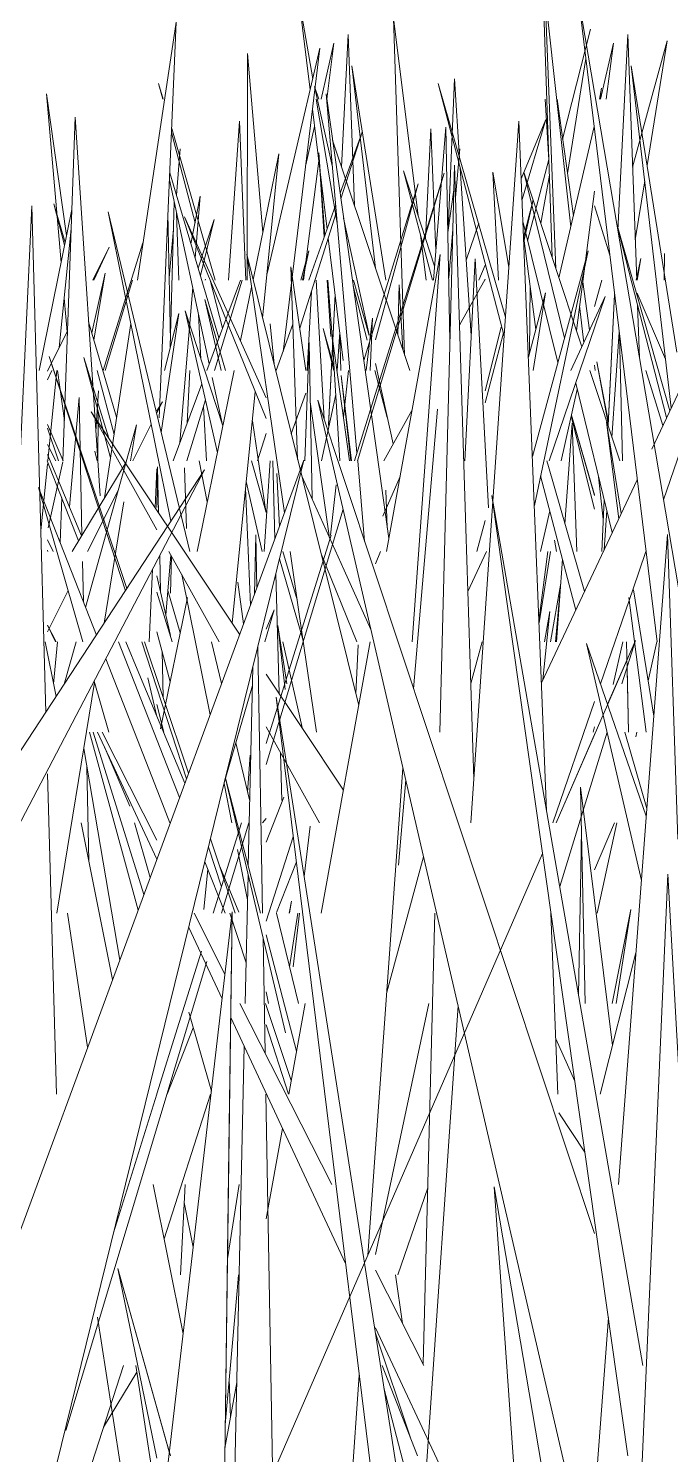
# Model space of a CAD drawing. Header units: millimetres. Extents: x -9575 to 27274, y -4387 to 11354.
# Drawn here: x -6801.79 to -6782.2, y 3072.1 to 3115.61 of the extents above; entities that cross this region are included whole.
import ezdxf

# ---------------------------------------------------------------- set-up
doc = ezdxf.new("R2010")
doc.units = ezdxf.units.MM
doc.layers.add('G-IMPT', color=8, linetype='Continuous', lineweight=9)

# ---------------------------------------------------------------- blocks, each defined once
blk = doc.blocks.new('Grass Array - 25_dwg-439225-North')
at = {"layer": 'G-IMPT'}
for p, q in [((-6785.241, 3109.553), (-6786.035, 3116.682)), ((-6785.696, 3108.278), (-6786.035, 3116.682)), ((-6785.812, 3108.626), (-6786.074, 3116.388)), ((-6790.315, 3105.636), (-6790.657, 3115.918)), ((-6789.9, 3109.89), (-6790.657, 3115.918)), ((-6783.358, 3111.373), (-6782.302, 3115.227)), ((-6782.913, 3111.426), (-6782.302, 3115.227)), ((-6795.106, 3114.84), (-6795.115, 3107.931)), ((-6795.106, 3114.84), (-6794.645, 3109.38)), ((-6794.514, 3108.131), (-6792.899, 3115.006)), ((-6794.026, 3105.742), (-6792.899, 3115.006)), ((-6788.794, 3114.075), (-6788.981, 3109.481)), ((-6788.794, 3114.075), (-6788.635, 3111.652)), ((-6788.635, 3111.652), (-6788.794, 3114.075)), ((-6792.52, 3111.379), (-6793.062, 3113.839)), ((-6792.931, 3113.449), (-6793.062, 3113.839)), ((-6786.028, 3113.449), (-6785.915, 3111.603)), ((-6785.162, 3109.893), (-6785.661, 3113.449)), ((-6786.755, 3111.023), (-6786, 3112.826)), ((-6786.729, 3110.386), (-6786, 3112.826)), ((-6790.16, 3105.172), (-6792.513, 3112.2)), ((-6792.284, 3110.583), (-6791.615, 3112.444)), ((-6792.261, 3110.413), (-6791.615, 3112.444)), ((-6789.673, 3109.195), (-6789.514, 3112.543)), ((-6789.361, 3108.828), (-6789.514, 3112.543)), ((-6792.752, 3109.282), (-6792.937, 3111.817)), ((-6792.765, 3109.246), (-6792.937, 3111.817)), ((-6790.35, 3111.266), (-6789.461, 3107.931)), ((-6790.35, 3111.266), (-6789.399, 3108.357)), ((-6789.399, 3108.357), (-6790.35, 3111.266)), ((-6788.615, 3111.343), (-6788.282, 3106.237)), ((-6788.282, 3106.237), (-6788.615, 3111.343)), ((-6786.563, 3109.133), (-6785.913, 3111.612)), ((-6796.276, 3105.377), (-6797.492, 3110.986)), ((-6795.981, 3106.169), (-6797.483, 3111.203)), ((-6791.564, 3105.481), (-6789.901, 3110.865)), ((-6791.2, 3106.108), (-6789.901, 3110.865)), ((-6787.447, 3107.931), (-6787.618, 3111.227)), ((-6787.132, 3108.321), (-6787.618, 3111.227)), ((-6786.16, 3109.672), (-6785.897, 3111.135)), ((-6783.277, 3109.158), (-6782.987, 3110.963)), ((-6796.55, 3110.492), (-6796.836, 3109.036)), ((-6796.836, 3109.036), (-6796.55, 3110.492)), ((-6796.55, 3110.492), (-6796.706, 3108.599)), ((-6801.464, 3105.172), (-6800.471, 3110.083)), ((-6800.675, 3109.076), (-6801.023, 3110.255)), ((-6800.692, 3108.992), (-6801.023, 3110.255)), ((-6793.517, 3106.462), (-6792.399, 3109.978)), ((-6793.239, 3107.931), (-6792.419, 3110.209)), ((-6784.051, 3108.689), (-6784.522, 3110.198)), ((-6796.616, 3108.296), (-6796.127, 3109.781)), ((-6796.549, 3108.072), (-6796.127, 3109.781)), ((-6791.392, 3106.26), (-6792.177, 3109.822)), ((-6800.857, 3105.869), (-6800.492, 3109.494)), ((-6789.654, 3107.931), (-6789.826, 3109.301)), ((-6793.579, 3102.459), (-6793.785, 3108.339)), ((-6793.333, 3105.172), (-6793.785, 3108.339)), ((-6788.05, 3107.931), (-6787.86, 3108.385)), ((-6799.862, 3106.321), (-6799.455, 3108.141)), ((-6799.8, 3106.111), (-6799.455, 3108.141)), ((-6796.352, 3105.172), (-6795.324, 3107.931)), ((-6796.117, 3105.172), (-6795.268, 3107.931)), ((-6792.772, 3103.684), (-6793.011, 3107.931)), ((-6792.562, 3106.205), (-6792.677, 3107.931)), ((-6792.528, 3106.205), (-6792.654, 3107.931)), ((-6786.498, 3105.721), (-6786.486, 3107.77)), ((-6784.672, 3106.398), (-6784.879, 3107.877)), ((-6784.522, 3107.121), (-6784.3, 3107.931)), ((-6796.78, 3107.702), (-6797.17, 3102.978)), ((-6793.288, 3105.172), (-6793.16, 3107.584)), ((-6782.352, 3105.515), (-6783.217, 3107.527)), ((-6797.745, 3103.284), (-6797.206, 3106.91)), ((-6797.648, 3105.172), (-6797.206, 3106.91)), ((-6796.028, 3102.665), (-6797.013, 3106.995)), ((-6795.86, 3103.481), (-6797.013, 3106.995)), ((-6784.848, 3106.019), (-6784.974, 3107.146)), ((-6799.103, 3103.749), (-6799.961, 3106.657)), ((-6794.301, 3105.365), (-6794.42, 3106.592)), ((-6794.231, 3105.172), (-6793.723, 3106.583)), ((-6792.805, 3106.454), (-6792.475, 3105.172)), ((-6792.805, 3106.454), (-6792.464, 3105.267)), ((-6792.464, 3105.267), (-6792.805, 3106.454)), ((-6787.86, 3104.188), (-6787.301, 3106.318)), ((-6801.205, 3102.413), (-6800.927, 3105.172)), ((-6799.183, 3103.224), (-6799.693, 3105.172)), ((-6792.183, 3103.752), (-6792.028, 3105.172)), ((-6790.66, 3102.935), (-6791.2, 3105.386)), ((-6784.5, 3105.172), (-6784.522, 3105.33)), ((-6782.43, 3103.499), (-6782.952, 3105.172)), ((-6797.38, 3102.413), (-6796.505, 3104.762)), ((-6795.873, 3103.519), (-6796.184, 3104.954)), ((-6799.658, 3104.555), (-6799.741, 3103.316)), ((-6792.851, 3102.413), (-6792.413, 3104.439)), ((-6799.665, 3103.91), (-6799.68, 3102.413)), ((-6796.966, 3102.413), (-6796.394, 3104.273)), ((-6792.603, 3100.059), (-6793.196, 3104.216)), ((-6800.736, 3102.413), (-6801.214, 3103.527)), ((-6794.804, 3102.413), (-6794.538, 3103.25)), ((-6800.959, 3102.413), (-6801.214, 3102.917)), ((-6801.42, 3100.283), (-6801.214, 3102.323)), ((-6801.191, 3100.375), (-6800.742, 3102.385)), ((-6796.336, 3101.168), (-6796.586, 3102.413)), ((-6794.137, 3100.417), (-6794.21, 3102.027)), ((-6792.575, 3100.149), (-6792.408, 3101.683)), ((-6784.25, 3100.642), (-6784.393, 3101.932)), ((-6801.214, 3100.006), (-6801.036, 3099.654)), ((-6785.739, 3099.993), (-6785.682, 3099.654)), ((-6801.202, 3099.654), (-6801.214, 3099.688)), ((-6797.453, 3099.548), (-6797.605, 3097.71)), ((-6797.458, 3098.377), (-6797.432, 3099.51)), ((-6794.036, 3099.654), (-6793.596, 3098.179)), ((-6795.406, 3098.71), (-6795.231, 3097.444)), ((-6797.161, 3097.165), (-6797.543, 3098.459))]:
    blk.add_line(p, q, dxfattribs=at)
blk = doc.blocks.new('Grass Array - 25_dwg-V17-North')
at = {"layer": 'G-IMPT'}
for p, q in [((-6792.765, 3109.246), (-6792.906, 3111.354)), ((-6792.752, 3109.282), (-6792.899, 3111.297)), ((-6792.562, 3106.205), (-6792.677, 3107.931)), ((-6792.528, 3106.205), (-6792.654, 3107.931))]:
    blk.add_line(p, q, dxfattribs=at)
blk = doc.blocks.new('Grass Array - Grass Array-440235-North')
for name in ['Grass Array - 25_dwg-439225-North', 'Grass Array - 25_dwg-V17-North']:
    blk.add_blockref(name, (0, 0))
blk = doc.blocks.new('Grass Array - 25_dwg-V32-North')
at = {"layer": 'G-IMPT'}
for p in [(-6791.937, 3102.413), (-6791.954, 3102.413)]:
    blk.add_line(p, (-6792.254, 3105.02), dxfattribs=at)
blk = doc.blocks.new('Grass Array - 25_dwg-V36-North')
at = {"layer": 'G-IMPT'}
for p, q in [((-6791.937, 3102.413), (-6792.254, 3105.02)), ((-6791.954, 3102.413), (-6792.254, 3105.02)), ((-6784.522, 3101.356), (-6785.226, 3103.799)), ((-6784.522, 3101.383), (-6785.224, 3103.809))]:
    blk.add_line(p, q, dxfattribs=at)
blk = doc.blocks.new('Grass Array - Grass Array-440908-North')
for name in ['Grass Array - 25_dwg-V32-North', 'Grass Array - 25_dwg-V36-North', 'Grass Array - 25_dwg-V36-North']:
    blk.add_blockref(name, (0, 0))
blk = doc.blocks.new('Grass Array - 25_dwg-V42-North')
at = {"layer": 'G-IMPT'}
for p, q in [((-6793.197, 3113.735), (-6793.542, 3116.557)), ((-6793.119, 3114.067), (-6793.542, 3116.557)), ((-6792.036, 3115.423), (-6792.239, 3111.382)), ((-6792.239, 3111.382), (-6792.036, 3115.423)), ((-6792.036, 3115.423), (-6791.845, 3110.206)), ((-6785.491, 3112.234), (-6784.641, 3115.587)), ((-6792.47, 3115.158), (-6792.866, 3113.449)), ((-6792.47, 3115.158), (-6792.69, 3113.449)), ((-6791.926, 3114.471), (-6791.206, 3108.298)), ((-6791.926, 3114.471), (-6790.888, 3107.931)), ((-6785.343, 3111.181), (-6784.784, 3114.689)), ((-6797.822, 3113.932), (-6797.696, 3113.449)), ((-6797.822, 3113.932), (-6797.683, 3113.449)), ((-6800.632, 3109.289), (-6801.243, 3113.614)), ((-6800.799, 3108.464), (-6801.243, 3113.614)), ((-6792.372, 3109.663), (-6793.014, 3113.449)), ((-6784.363, 3113.449), (-6784.303, 3113.79)), ((-6784.355, 3113.449), (-6784.303, 3113.79)), ((-6792.678, 3109.488), (-6793.125, 3113.145)), ((-6797.424, 3112.551), (-6796.094, 3107.931)), ((-6795.355, 3112.779), (-6795.689, 3107.931)), ((-6795.355, 3112.779), (-6795.161, 3107.931)), ((-6793.06, 3112.614), (-6793.332, 3111.444)), ((-6797.43, 3112.431), (-6796.71, 3109.678)), ((-6797.281, 3110.526), (-6797.16, 3111.934)), ((-6792.933, 3111.57), (-6793.402, 3107.931)), ((-6786.683, 3109.233), (-6786.394, 3110.382)), ((-6786.678, 3109.105), (-6786.394, 3110.382)), ((-6797.537, 3109.974), (-6797.46, 3106.067)), ((-6797.465, 3105.891), (-6797.348, 3110.322)), ((-6797.21, 3107.931), (-6797.273, 3109.977)), ((-6788.432, 3108.543), (-6788.049, 3109.662)), ((-6797.498, 3107.996), (-6797.37, 3109.486)), ((-6792.188, 3105.476), (-6792.644, 3109.207)), ((-6799.516, 3105.172), (-6798.301, 3109.063)), ((-6793.481, 3107.931), (-6793.239, 3108.82)), ((-6793.428, 3107.931), (-6793.239, 3108.82)), ((-6782.395, 3107.931), (-6782.384, 3108.739)), ((-6783.244, 3107.931), (-6783.105, 3108.593)), ((-6783.214, 3107.931), (-6783.105, 3108.593)), ((-6799.449, 3105.172), (-6798.618, 3107.931)), ((-6796.402, 3107.931), (-6796.388, 3107.956)), ((-6796.399, 3107.931), (-6796.388, 3107.956)), ((-6796.253, 3107.931), (-6795.87, 3106.466)), ((-6791.879, 3107.931), (-6791.4, 3106.241)), ((-6790.48, 3107.781), (-6790.523, 3106.257)), ((-6790.48, 3107.781), (-6790.369, 3105.798)), ((-6800.606, 3106.236), (-6800.705, 3107.379)), ((-6792.636, 3103.493), (-6792.435, 3107.495)), ((-6792.435, 3107.495), (-6792.635, 3103.519)), ((-6791.884, 3107.749), (-6791.458, 3106.096)), ((-6796.529, 3105.52), (-6796.602, 3106.881)), ((-6787.86, 3104.55), (-6787.372, 3106.491)), ((-6792.294, 3106.344), (-6792.375, 3105.172)), ((-6792.288, 3106.29), (-6792.262, 3105.172)), ((-6792.262, 3105.172), (-6792.288, 3106.29)), ((-6800.698, 3103.643), (-6800.909, 3105.172)), ((-6796.947, 3103.575), (-6796.866, 3105.172)), ((-6791.219, 3105.172), (-6790.848, 3103.735)), ((-6796.362, 3102.413), (-6796.452, 3104.083)), ((-6800.88, 3102.413), (-6801.214, 3103.418)), ((-6796.974, 3100.35), (-6797.031, 3102.199))]:
    blk.add_line(p, q, dxfattribs=at)
blk = doc.blocks.new('Grass Array - Grass Array-V47-North')
blk.add_blockref('Grass Array - 25_dwg-V42-North', (0, 0))
blk = doc.blocks.new('Grass Array - 25_dwg-V48-North')
at = {"layer": 'G-IMPT'}
for p in [(-6806.335, 3083.187), (-6802.553, 3092.776)]:
    blk.add_line(p, (-6796.419, 3102.146), dxfattribs=at)
blk = doc.blocks.new('Grass Array - 25_dwg-V49-North')
at = {"layer": 'G-IMPT'}
for p, q in [((-6782.61, 3096.895), (-6785.012, 3116.557)), ((-6782.962, 3104.478), (-6785.012, 3116.557)), ((-6798.472, 3107.931), (-6797.283, 3115.803)), ((-6797.808, 3103.728), (-6797.283, 3115.803)), ((-6783.506, 3115.423), (-6783.806, 3109.453)), ((-6783.806, 3109.453), (-6783.506, 3115.423)), ((-6783.506, 3115.423), (-6783.232, 3107.931)), ((-6783.939, 3115.158), (-6784.336, 3113.449)), ((-6783.939, 3115.158), (-6784.16, 3113.449)), ((-6783.396, 3114.471), (-6782.179, 3104.03)), ((-6783.396, 3114.471), (-6782.008, 3105.73)), ((-6789.292, 3113.932), (-6787.276, 3106.223)), ((-6789.292, 3113.932), (-6787.237, 3106.797)), ((-6791.075, 3102.02), (-6792.713, 3113.614)), ((-6791.769, 3102.664), (-6792.713, 3113.614)), ((-6800.741, 3102.413), (-6800.373, 3112.896)), ((-6799.611, 3101.35), (-6800.373, 3112.896)), ((-6789.057, 3112.592), (-6789.433, 3107.931)), ((-6789.057, 3112.592), (-6788.93, 3106.067)), ((-6786.825, 3112.779), (-6788.298, 3091.377)), ((-6786.825, 3112.779), (-6786.367, 3101.338)), ((-6784.53, 3112.614), (-6785.603, 3107.997)), ((-6794.941, 3107.942), (-6794.151, 3111.778)), ((-6794.65, 3106.77), (-6794.151, 3111.778)), ((-6788.758, 3110.445), (-6788.63, 3111.934)), ((-6789.244, 3094.136), (-6788.789, 3111.437)), ((-6788.444, 3100.35), (-6788.789, 3111.437)), ((-6791.847, 3102.413), (-6789.107, 3111.188)), ((-6791.75, 3102.413), (-6789.107, 3111.188)), ((-6785.432, 3106.161), (-6786.674, 3111.221)), ((-6784.905, 3105.897), (-6786.674, 3111.221)), ((-6788.995, 3109.38), (-6788.809, 3110.685)), ((-6784.522, 3110.646), (-6785.07, 3106.395)), ((-6802.21, 3099.088), (-6801.694, 3110.195)), ((-6801.266, 3094.742), (-6801.694, 3110.195)), ((-6796.873, 3099.654), (-6799.361, 3110.012)), ((-6797.449, 3100.574), (-6799.361, 3110.012)), ((-6794.538, 3103.712), (-6797.029, 3109.856)), ((-6794.538, 3104.343), (-6797.029, 3109.856)), ((-6786.701, 3109.689), (-6785.635, 3105.413)), ((-6785.635, 3105.413), (-6786.701, 3109.689)), ((-6783.844, 3109.678), (-6782.219, 3103.946)), ((-6783.829, 3109.588), (-6782.318, 3103.735)), ((-6782.771, 3102.777), (-6779.519, 3109.662)), ((-6782.41, 3101.23), (-6779.519, 3109.662)), ((-6788.968, 3107.996), (-6788.84, 3109.486)), ((-6786.685, 3109.285), (-6786.31, 3106.428)), ((-6799.833, 3107.931), (-6799.333, 3108.938)), ((-6799.801, 3107.931), (-6799.333, 3108.938)), ((-6793.983, 3100.832), (-6795.134, 3108.72)), ((-6791.714, 3094.956), (-6795.134, 3108.72)), ((-6790.867, 3099.654), (-6789.234, 3108.713)), ((-6790.086, 3096.895), (-6789.234, 3108.713)), ((-6786.415, 3102.545), (-6784.709, 3108.82)), ((-6786.355, 3101.056), (-6784.709, 3108.82)), ((-6788.476, 3102.413), (-6788.163, 3108.579)), ((-6787.756, 3100.985), (-6788.163, 3108.579)), ((-6788.637, 3106.56), (-6787.858, 3107.956)), ((-6787.868, 3107.931), (-6787.858, 3107.956)), ((-6796.409, 3107.336), (-6795.916, 3105.172)), ((-6796.409, 3107.336), (-6795.786, 3105.172)), ((-6795.786, 3105.172), (-6796.409, 3107.336)), ((-6795.324, 3106.083), (-6794.988, 3107.715)), ((-6786.015, 3107.54), (-6786.537, 3105.576)), ((-6786.015, 3107.54), (-6786.388, 3105.172)), ((-6785.905, 3102.413), (-6784.189, 3107.434)), ((-6785.243, 3105.172), (-6784.189, 3107.434)), ((-6784.106, 3103.493), (-6783.905, 3107.495)), ((-6783.905, 3107.495), (-6784.105, 3103.519)), ((-6783.204, 3107.168), (-6783.146, 3105.561)), ((-6799.475, 3101.29), (-6798.672, 3106.609)), ((-6791.487, 3105.172), (-6791.292, 3106.767)), ((-6791.363, 3105.172), (-6791.292, 3106.767)), ((-6801.214, 3105.15), (-6800.601, 3106.384)), ((-6791.997, 3102.413), (-6792.522, 3106.205)), ((-6792.287, 3102.413), (-6792.522, 3106.205)), ((-6783.764, 3106.344), (-6783.986, 3103.131)), ((-6783.757, 3106.29), (-6783.669, 3102.413)), ((-6783.669, 3102.413), (-6783.757, 3106.29)), ((-6798.838, 3098.45), (-6801.161, 3105.602)), ((-6801.161, 3105.602), (-6798.793, 3098.52)), ((-6793.362, 3102.413), (-6793.232, 3106.022)), ((-6793.138, 3101.243), (-6793.232, 3106.022)), ((-6801.214, 3104.887), (-6801.082, 3105.172)), ((-6800.106, 3105.566), (-6799.291, 3102.508)), ((-6800.106, 3105.566), (-6799.34, 3103.107)), ((-6796.475, 3100.495), (-6795.512, 3105.172)), ((-6783.747, 3102.413), (-6784.664, 3105.172)), ((-6784.103, 3103.555), (-6784.453, 3105.434)), ((-6784.099, 3103.632), (-6784.453, 3105.434)), ((-6791.937, 3102.413), (-6792.254, 3105.02)), ((-6791.954, 3102.413), (-6792.254, 3105.02)), ((-6783.975, 3100.228), (-6785.094, 3104.785)), ((-6800.547, 3101.015), (-6800.251, 3104.347)), ((-6800.162, 3100.153), (-6800.251, 3104.347)), ((-6795.576, 3097.465), (-6794.872, 3104.536)), ((-6793.773, 3103.241), (-6793.327, 3104.479)), ((-6785.539, 3102.413), (-6785.047, 3104.593)), ((-6782.962, 3104.478), (-6781.343, 3094.944)), ((-6797.876, 3100.31), (-6799.878, 3103.914)), ((-6795.349, 3097.125), (-6799.878, 3103.914)), ((-6797.876, 3103.878), (-6797.708, 3104.215)), ((-6797.876, 3103.937), (-6797.708, 3104.215)), ((-6790.624, 3094.161), (-6792.966, 3104.266)), ((-6784.522, 3078.848), (-6792.966, 3104.266)), ((-6790.952, 3102.413), (-6790.093, 3103.952)), ((-6789.616, 3100.439), (-6789.311, 3103.994)), ((-6800.052, 3097.941), (-6798.5, 3103.517)), ((-6798.68, 3102.413), (-6798.5, 3103.517)), ((-6798.609, 3102.413), (-6798.048, 3103.534)), ((-6794.962, 3103.636), (-6794.549, 3100.874)), ((-6785.42, 3100.49), (-6785.202, 3103.569)), ((-6785.229, 3103.784), (-6784.522, 3100.946)), ((-6784.522, 3100.946), (-6785.229, 3103.784)), ((-6784.522, 3101.356), (-6785.226, 3103.799)), ((-6784.522, 3101.383), (-6785.224, 3103.809)), ((-6785.06, 3099.654), (-6785.202, 3103.569)), ((-6783.776, 3100.65), (-6784.151, 3103.594)), ((-6783.702, 3100.805), (-6784.151, 3103.594)), ((-6800.176, 3100.129), (-6801.214, 3102.612)), ((-6799.771, 3102.708), (-6799.702, 3102.413)), ((-6799.771, 3102.708), (-6799.699, 3102.413)), ((-6806.057, 3068.05), (-6793.393, 3102.436)), ((-6800.267, 3099.979), (-6801.225, 3102.413)), ((-6800.463, 3099.654), (-6798.817, 3102.379)), ((-6797.876, 3102.17), (-6797.927, 3100.99)), ((-6797.857, 3102.236), (-6797.876, 3100.99)), ((-6797.857, 3102.236), (-6797.822, 3100.831)), ((-6795.818, 3092.589), (-6793.393, 3102.436)), ((-6794.992, 3102.413), (-6794.538, 3100.836)), ((-6794.538, 3100.836), (-6794.992, 3102.413)), ((-6794.415, 3102.413), (-6794.604, 3099.654)), ((-6794.338, 3102.413), (-6794.274, 3100.042)), ((-6791.535, 3099.96), (-6791.747, 3102.413)), ((-6785.974, 3102.413), (-6785.927, 3102.248)), ((-6784.826, 3098.426), (-6785.927, 3102.248)), ((-6795.146, 3101.786), (-6794.661, 3099.654)), ((-6792.159, 3099.078), (-6793.446, 3101.927)), ((-6791.075, 3102.02), (-6790.797, 3100.047)), ((-6790.979, 3100.727), (-6790.455, 3101.94)), ((-6786.163, 3101.964), (-6785.091, 3097.865)), ((-6786.138, 3095.647), (-6783.214, 3101.839)), ((-6800.138, 3096.895), (-6801.486, 3101.603)), ((-6799.722, 3097.1), (-6801.486, 3101.603)), ((-6800.828, 3099.923), (-6800.78, 3101.284)), ((-6799.988, 3099.654), (-6799.057, 3101.516)), ((-6795.166, 3101.582), (-6795.018, 3098.023)), ((-6790.843, 3100.377), (-6790.889, 3101.517)), ((-6787.651, 3101.36), (-6783.498, 3072.065)), ((-6787.651, 3101.36), (-6785.974, 3091.691)), ((-6785.981, 3091.735), (-6786.367, 3101.338)), ((-6799.487, 3097.46), (-6798.882, 3101.17)), ((-6794.538, 3093.157), (-6792.194, 3100.938)), ((-6786.163, 3099.654), (-6785.883, 3100.893)), ((-6784.3, 3099.654), (-6784.22, 3101.227)), ((-6784.3, 3099.654), (-6784.22, 3101.227)), ((-6784.14, 3100.9), (-6784.223, 3099.703)), ((-6796.475, 3100.495), (-6796.648, 3099.654)), ((-6789.616, 3100.439), (-6790.042, 3095.465)), ((-6787.86, 3100.593), (-6788.109, 3099.654)), ((-6794.9, 3098.344), (-6794.859, 3100.16)), ((-6794.83, 3098.534), (-6794.859, 3100.16)), ((-6792.554, 3100.149), (-6794.538, 3093.793)), ((-6788.444, 3100.35), (-6788.206, 3092.71)), ((-6783.789, 3080.341), (-6782.289, 3100.17)), ((-6781.972, 3090.879), (-6782.289, 3100.17)), ((-6797.79, 3099.526), (-6797.762, 3098.405)), ((-6795.979, 3096.895), (-6797.512, 3099.654)), ((-6793.542, 3097.81), (-6793.811, 3099.654)), ((-6791.775, 3096.895), (-6792.864, 3099.581)), ((-6791.2, 3099.277), (-6791.052, 3099.654)), ((-6788.384, 3098.433), (-6787.815, 3099.654)), ((-6785.941, 3099.654), (-6786.214, 3097.535)), ((-6786.212, 3097.476), (-6785.866, 3099.654)), ((-6783.352, 3098.485), (-6782.951, 3099.654)), ((-6800.118, 3098.11), (-6800.144, 3099.341)), ((-6798.009, 3099.106), (-6798.106, 3096.895)), ((-6794.133, 3099.43), (-6793.414, 3096.933)), ((-6793.414, 3096.933), (-6794.133, 3099.43)), ((-6792.159, 3099.078), (-6791.346, 3097.276)), ((-6785.675, 3096.895), (-6785.496, 3099.415)), ((-6797.464, 3097.09), (-6797.876, 3098.909)), ((-6797.119, 3098.946), (-6796.252, 3094.672)), ((-6794.246, 3098.974), (-6794.148, 3095.324)), ((-6785.548, 3098.685), (-6785.86, 3096.895)), ((-6801.214, 3097.201), (-6800.585, 3098.459)), ((-6797.876, 3098.411), (-6797.404, 3096.895)), ((-6796.939, 3098.243), (-6797.764, 3094.238)), ((-6785.563, 3098.468), (-6785.708, 3096.895)), ((-6783.352, 3098.485), (-6784.336, 3095.616)), ((-6782.945, 3094.136), (-6783.47, 3098.25)), ((-6782.708, 3094.626), (-6783.329, 3098.485)), ((-6794.578, 3096.895), (-6794.297, 3097.868)), ((-6794.538, 3097.278), (-6794.297, 3097.868)), ((-6793.542, 3097.81), (-6793.006, 3094.136)), ((-6786.097, 3095.735), (-6785.885, 3097.819)), ((-6786.048, 3096.895), (-6785.885, 3097.819)), ((-6800.953, 3096.895), (-6801.212, 3097.403)), ((-6800.974, 3096.895), (-6801.212, 3097.403)), ((-6793.91, 3095.613), (-6794.182, 3097.393)), ((-6793.962, 3095.437), (-6794.182, 3097.393)), ((-6801.282, 3096.895), (-6800.949, 3095.225)), ((-6801.026, 3095.61), (-6800.912, 3096.895)), ((-6800.703, 3095.603), (-6800.343, 3096.895)), ((-6797.183, 3092.146), (-6799.052, 3096.895)), ((-6798.425, 3095.94), (-6798.824, 3096.895)), ((-6796.975, 3092.711), (-6798.333, 3096.895)), ((-6798.25, 3096.895), (-6797.692, 3095.225)), ((-6797.876, 3097.203), (-6797.468, 3095.673)), ((-6795.903, 3095.62), (-6796.21, 3096.895)), ((-6794.033, 3096.895), (-6793.437, 3094.278)), ((-6791.365, 3096.895), (-6792.857, 3088.618)), ((-6788.297, 3095.624), (-6787.951, 3096.895)), ((-6785.693, 3091.377), (-6783.27, 3096.94)), ((-6783.27, 3096.94), (-6784.119, 3094.989)), ((-6783.952, 3095.592), (-6783.657, 3096.895)), ((-6783.27, 3096.94), (-6783.68, 3095.609)), ((-6783.544, 3096.895), (-6783.524, 3096.037)), ((-6782.882, 3095.707), (-6782.621, 3096.895)), ((-6797.718, 3096.609), (-6797.683, 3095.198)), ((-6794.693, 3090.999), (-6794.797, 3096.734)), ((-6791.803, 3095.313), (-6791.737, 3096.801)), ((-6783.088, 3089.611), (-6784.761, 3096.844)), ((-6782.939, 3091.578), (-6784.761, 3096.844)), ((-6797.778, 3092.134), (-6799.438, 3096.374)), ((-6795.085, 3090.059), (-6794.95, 3096.115)), ((-6783.481, 3094.136), (-6783.526, 3096.109)), ((-6783.481, 3094.136), (-6783.524, 3096.037)), ((-6800.927, 3088.618), (-6799.781, 3095.651)), ((-6799.347, 3094.136), (-6799.794, 3095.694)), ((-6798.425, 3095.94), (-6797.022, 3092.583)), ((-6798.154, 3095.792), (-6797.887, 3094.654)), ((-6793.45, 3094.278), (-6794.538, 3095.909)), ((-6796.91, 3092.886), (-6797.692, 3095.225)), ((-6795.822, 3092.589), (-6794.962, 3095.565)), ((-6794.236, 3095.21), (-6788.446, 3048)), ((-6794.236, 3095.21), (-6792.924, 3086.8)), ((-6797.876, 3094.988), (-6797.667, 3094.136)), ((-6784.522, 3095.074), (-6785.79, 3091.377)), ((-6792.914, 3091.377), (-6794.538, 3094.3)), ((-6784.563, 3094.136), (-6784.522, 3094.299)), ((-6798.448, 3088.712), (-6799.936, 3094.136)), ((-6798.273, 3089.185), (-6799.823, 3094.136)), ((-6797.876, 3090.262), (-6799.686, 3094.136)), ((-6797.876, 3090.847), (-6799.55, 3094.136)), ((-6793.45, 3094.278), (-6792.18, 3092.374)), ((-6790.624, 3094.161), (-6784.862, 3069.306)), ((-6784.491, 3094.136), (-6785.693, 3091.377)), ((-6784.134, 3094.135), (-6785.582, 3089.435)), ((-6782.921, 3091.814), (-6783.59, 3094.136)), ((-6783.259, 3093.995), (-6783.228, 3094.136)), ((-6799.011, 3087.183), (-6800.108, 3093.643)), ((-6798.7, 3091.877), (-6799.486, 3093.708)), ((-6795.041, 3092.031), (-6795.469, 3093.811)), ((-6795.108, 3092.308), (-6795.03, 3093.433)), ((-6794.099, 3093.509), (-6794.06, 3092.059)), ((-6800.011, 3093.068), (-6799.95, 3090.206)), ((-6791.435, 3078.186), (-6790.364, 3093.042)), ((-6795.818, 3092.589), (-6804.272, 3058.27)), ((-6800.944, 3083.1), (-6801.214, 3092.867)), ((-6795.827, 3092.571), (-6795.585, 3091.377)), ((-6793.952, 3084.962), (-6795.785, 3092.726)), ((-6794.711, 3088.618), (-6795.782, 3092.738)), ((-6790.281, 3092.682), (-6790.503, 3090.083)), ((-6797.778, 3092.134), (-6797.481, 3091.377)), ((-6793.999, 3092.157), (-6794.538, 3090.786)), ((-6784.945, 3092.461), (-6784.807, 3085.859)), ((-6784.945, 3092.461), (-6783.971, 3084.58)), ((-6783.048, 3074.823), (-6785.974, 3091.691)), ((-6800.183, 3091.377), (-6799.229, 3086.589)), ((-6798.08, 3089.71), (-6798.557, 3091.377)), ((-6795.292, 3091.377), (-6796.154, 3088.618)), ((-6795.905, 3088.618), (-6795.074, 3091.377)), ((-6794.647, 3091.377), (-6794.538, 3091.504)), ((-6793.194, 3091.274), (-6793.382, 3089.739)), ((-6784.522, 3089.937), (-6783.911, 3091.377)), ((-6784.522, 3089.937), (-6783.911, 3091.377)), ((-6783.834, 3091.377), (-6784.441, 3088.618)), ((-6795.483, 3088.618), (-6796.239, 3090.88)), ((-6794.693, 3090.999), (-6794.65, 3088.618)), ((-6794.538, 3088.378), (-6793.713, 3090.944)), ((-6784.941, 3089.926), (-6784.918, 3091.179)), ((-6804.162, 3048.967), (-6786.102, 3090.437)), ((-6795.905, 3089.416), (-6796.3, 3090.634)), ((-6795.419, 3090.562), (-6795.108, 3089.027)), ((-6796.445, 3088.732), (-6796.323, 3089.963)), ((-6795.794, 3088.618), (-6796.411, 3090.185)), ((-6795.959, 3090.042), (-6795.378, 3088.65)), ((-6794.225, 3088.634), (-6793.619, 3090.184)), ((-6790.856, 3086.21), (-6789.736, 3090.332)), ((-6795.179, 3085.859), (-6795.091, 3089.789)), ((-6784.941, 3089.926), (-6785.009, 3086.128)), ((-6784.111, 3048), (-6782.285, 3089.802)), ((-6781.864, 3082.336), (-6782.285, 3089.802)), ((-6795.577, 3088.656), (-6800.314, 3048)), ((-6796.131, 3048), (-6795.577, 3088.656)), ((-6795.577, 3088.656), (-6795.675, 3081.428)), ((-6793.839, 3088.618), (-6793.769, 3088.986)), ((-6793.824, 3088.618), (-6793.769, 3088.986)), ((-6783.978, 3085.859), (-6783.412, 3088.734)), ((-6783.859, 3085.859), (-6783.412, 3088.734)), ((-6799.988, 3084.529), (-6800.608, 3088.618)), ((-6795.797, 3086.761), (-6796.742, 3088.618)), ((-6795.152, 3087.097), (-6795.646, 3088.618)), ((-6793.558, 3085.859), (-6794.221, 3088.618)), ((-6793.572, 3088.618), (-6793.828, 3086.981)), ((-6793.52, 3088.618), (-6793.721, 3086.982)), ((-6789.751, 3074.878), (-6789.39, 3088.618)), ((-6785.635, 3083.1), (-6785.856, 3088.618)), ((-6796.904, 3088.181), (-6795.886, 3086.001)), ((-6794.636, 3087.862), (-6794.573, 3084.354)), ((-6793.616, 3084.405), (-6794.538, 3087.953)), ((-6796.515, 3087.461), (-6797.876, 3083.102)), ((-6784.346, 3083.1), (-6783.255, 3087.405)), ((-6800.659, 3072.833), (-6796.35, 3087.142)), ((-6786.869, 3048), (-6792.924, 3086.8)), ((-6794.538, 3086.213), (-6794.466, 3085.859)), ((-6796.213, 3083.192), (-6796.903, 3085.6)), ((-6792.531, 3080.341), (-6795.339, 3085.859)), ((-6793.777, 3083.513), (-6794.561, 3085.859)), ((-6793.354, 3085.859), (-6793.851, 3083.1)), ((-6789.578, 3085.859), (-6791.2, 3078.209)), ((-6788.682, 3085.787), (-6789.932, 3067.625)), ((-6795.62, 3085.433), (-6792.117, 3077.932)), ((-6793.854, 3083.1), (-6794.538, 3085.208)), ((-6796.766, 3085.12), (-6797.56, 3083.1)), ((-6785.703, 3084.786), (-6785.117, 3083.49)), ((-6796.026, 3048), (-6795.208, 3084.551)), ((-6797.877, 3083.1), (-6799.2, 3078.861)), ((-6797.655, 3078.687), (-6796.236, 3083.1)), ((-6794.55, 3083.1), (-6793.919, 3048.283)), ((-6785.612, 3082.529), (-6784.811, 3081.328)), ((-6794.041, 3082.051), (-6794.538, 3079.291)), ((-6796.131, 3048), (-6795.675, 3081.428)), ((-6797.985, 3080.341), (-6797.077, 3075.782)), ((-6797.011, 3080.341), (-6797.153, 3077.582)), ((-6795.721, 3078.071), (-6795.36, 3080.341)), ((-6789.61, 3080.237), (-6790.521, 3077.582)), ((-6785.319, 3048), (-6787.581, 3080.269)), ((-6786.602, 3074.527), (-6787.581, 3080.269)), ((-6796.769, 3078.426), (-6797.039, 3079.793)), ((-6799.069, 3077.778), (-6797.876, 3071.995)), ((-6799.069, 3077.778), (-6797.577, 3072.479)), ((-6797.496, 3072.188), (-6799.069, 3077.778)), ((-6795.427, 3077.091), (-6795.383, 3077.582)), ((-6789.724, 3074.823), (-6791.2, 3077.725)), ((-6790.591, 3077.582), (-6790.375, 3076.102)), ((-6795.427, 3077.091), (-6795.79, 3073.02)), ((-6798.61, 3069.306), (-6799.686, 3076.289)), ((-6784.959, 3064.878), (-6784.096, 3076.284)), ((-6791.2, 3075.969), (-6786.799, 3066.547)), ((-6790.134, 3072.614), (-6791.2, 3075.805)), ((-6800.57, 3069.627), (-6798.898, 3074.823)), ((-6797.876, 3070.61), (-6798.515, 3074.823)), ((-6790.999, 3074.823), (-6789.918, 3072.065)), ((-6799.504, 3072.941), (-6798.484, 3074.617)), ((-6795.438, 3074.3), (-6795.8, 3072.292)), ((-6795.632, 3073.22), (-6795.666, 3074.411)), ((-6792.274, 3066.547), (-6791.699, 3074.523)), ((-6786.602, 3074.527), (-6783.833, 3058.27)), ((-6789.879, 3070.024), (-6790.947, 3074.133)), ((-6797.461, 3072.065), (-6797.577, 3072.479))]:
    blk.add_line(p, q, dxfattribs=at)
blk = doc.blocks.new('Grass Array - Grass Array-V52-North')
for name in ['Grass Array - 25_dwg-V48-North', 'Grass Array - 25_dwg-V49-North', 'Grass Array - 25_dwg-V36-North', 'Grass Array - 25_dwg-V36-North', 'Grass Array - 25_dwg-V36-North']:
    blk.add_blockref(name, (0, 0))
blk = doc.blocks.new('Grass Array - Grass Array-V53-North')
blk.add_blockref('Grass Array - 25_dwg-V36-North', (0, 0))
blk.add_blockref('Grass Array - 25_dwg-V36-North', (0, 0))
blk.add_blockref('Grass Array - 25_dwg-V36-North', (0, 0))
blk.add_blockref('Grass Array - 25_dwg-V36-North', (0, 0))

msp = doc.modelspace()

# ---------------------------------------------------------------- block references
for name in ['Grass Array - Grass Array-V47-North', 'Grass Array - Grass Array-V52-North', 'Grass Array - Grass Array-440235-North', 'Grass Array - Grass Array-440908-North', 'Grass Array - Grass Array-V53-North', 'Grass Array - Grass Array-V53-North']:
    msp.add_blockref(name, (0, 0))

doc.saveas('drawing.dxf')
